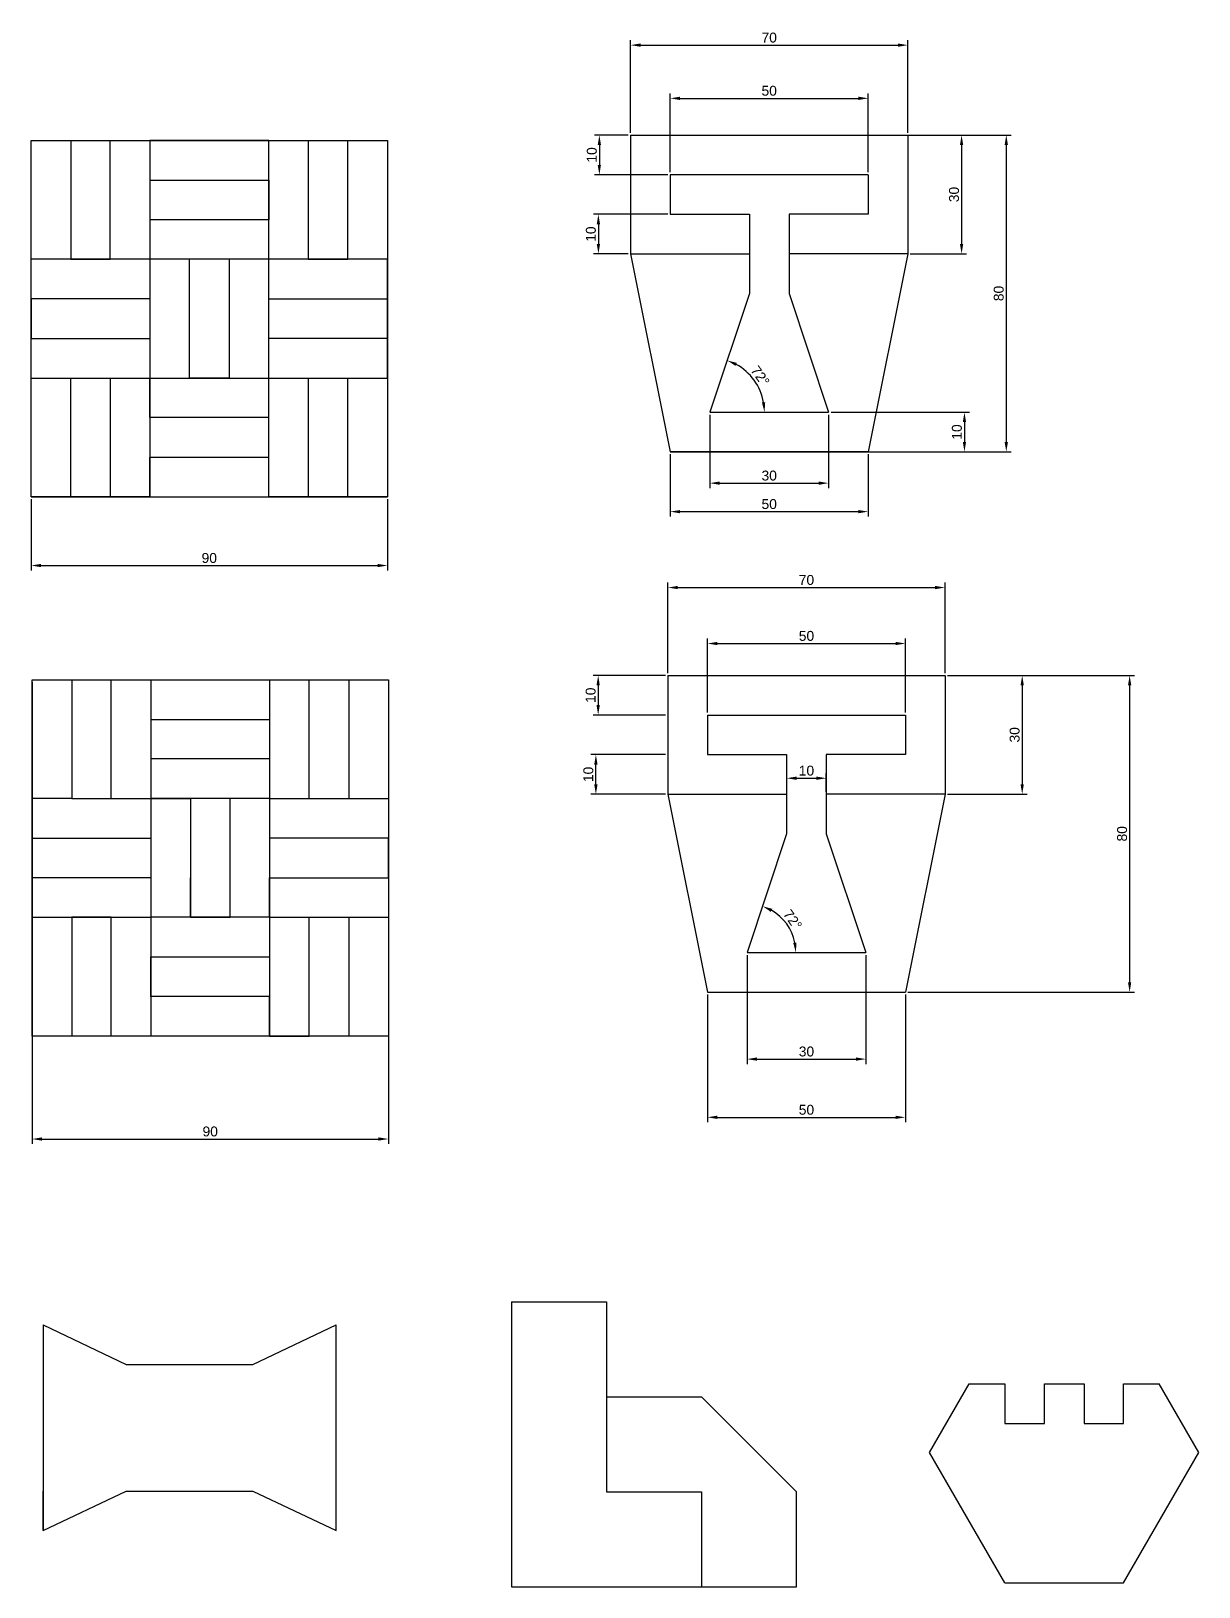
# Model space of a CAD drawing. Header units: millimetres. Extents: x 880 to 2522, y 2327 to 2730.
# Drawn here: x 880.3 to 1175.3, y 2327 to 2720 of the extents above; entities that cross this region are included whole.
import ezdxf

# ---------------------------------------------------------------- set-up
doc = ezdxf.new("R2010")
doc.units = ezdxf.units.MM
doc.styles.get("Standard").update_dxf_attribs({"font": 'arial.ttf'})
doc.dimstyles.new('ISO-25', dxfattribs={"dimtxt": 2.5, "dimasz": 2.5, "dimexe": 1.25, "dimexo": 0.625, "dimtad": 1, "dimtxsty": 'Standard', "dimcen": 2.5, "dimadec": 0, "dimazin": 0, "dimtfac": 1, "dimtmove": 0, "dimatfit": 3, "dimfxl": 1, "dimarcsym": 0})

# ---------------------------------------------------------------- blocks, each defined once
blk = doc.blocks.new('*D1')
at = {"color": 0, "lineweight": -2, "transparency": 16777216}
for p, q in [((880.32, 2601.74), (880.32, 2583.75)), ((970.32, 2601.74), (970.32, 2583.75)), ((882.82, 2585), (967.82, 2585))]:
    blk.add_line(p, q, dxfattribs=at)
at = {"color": 0, "transparency": 16777216}
for points in [[(882.82, 2585.42), (882.82, 2584.59), (880.32, 2585)], [(967.82, 2585.42), (967.82, 2584.59), (970.32, 2585)]]:
    blk.add_solid(points, dxfattribs=at)
at = {"layer": 'Defpoints', "color": 0, "transparency": 16777216}
for p in [(880.32, 2602.37), (970.32, 2602.37), (970.32, 2585)]:
    blk.add_point(p, dxfattribs=at)
at = {"color": 0, "transparency": 16777216, "insert": (925.32, 2586.9), "char_height": 2.5, "attachment_point": 5}
blk.add_mtext('90', dxfattribs=at)
blk = doc.blocks.new('*D2')
at = {"color": 0, "lineweight": -2, "transparency": 16777216}
for p, q in [((1102.38, 2693.74), (1116.59, 2693.74)), ((1115.34, 2691.24), (1115.34, 2666.24)), ((1102.38, 2663.74), (1116.59, 2663.74))]:
    blk.add_line(p, q, dxfattribs=at)
at = {"color": 0, "transparency": 16777216}
for points in [[(1114.93, 2691.24), (1115.76, 2691.24), (1115.34, 2693.74)], [(1114.93, 2666.24), (1115.76, 2666.24), (1115.34, 2663.74)]]:
    blk.add_solid(points, dxfattribs=at)
at = {"layer": 'Defpoints', "color": 0, "transparency": 16777216}
for p in [(1101.75, 2693.74), (1101.75, 2663.74), (1115.34, 2663.74)]:
    blk.add_point(p, dxfattribs=at)
at = {"color": 0, "transparency": 16777216, "insert": (1113.44, 2678.74), "char_height": 2.5, "attachment_point": 5, "rotation": 90}
blk.add_mtext('30', dxfattribs=at)
blk = doc.blocks.new('*D3')
at = {"color": 0, "lineweight": -2, "transparency": 16777216}
for p, q in [((1032.38, 2693.74), (1127.88, 2693.74)), ((1126.63, 2691.24), (1126.63, 2616.24)), ((1042.38, 2613.74), (1127.88, 2613.74))]:
    blk.add_line(p, q, dxfattribs=at)
at = {"color": 0, "transparency": 16777216}
for points in [[(1126.21, 2691.24), (1127.05, 2691.24), (1126.63, 2693.74)], [(1126.21, 2616.24), (1127.05, 2616.24), (1126.63, 2613.74)]]:
    blk.add_solid(points, dxfattribs=at)
at = {"layer": 'Defpoints', "color": 0, "transparency": 16777216}
for p in [(1031.75, 2693.74), (1041.75, 2613.74), (1126.63, 2613.74)]:
    blk.add_point(p, dxfattribs=at)
at = {"color": 0, "transparency": 16777216, "insert": (1124.73, 2653.74), "char_height": 2.5, "attachment_point": 5, "rotation": 90}
blk.add_mtext('80', dxfattribs=at)
blk = doc.blocks.new('*D4')
at = {"color": 0, "lineweight": -2, "transparency": 16777216}
for p, q in [((1082.38, 2623.74), (1117.31, 2623.74)), ((1116.06, 2621.24), (1116.06, 2616.24)), ((1092.38, 2613.74), (1117.31, 2613.74))]:
    blk.add_line(p, q, dxfattribs=at)
at = {"color": 0, "transparency": 16777216}
for points in [[(1115.65, 2621.24), (1116.48, 2621.24), (1116.06, 2623.74)], [(1115.65, 2616.24), (1116.48, 2616.24), (1116.06, 2613.74)]]:
    blk.add_solid(points, dxfattribs=at)
at = {"layer": 'Defpoints', "color": 0, "transparency": 16777216}
for p in [(1081.75, 2623.74), (1091.75, 2613.74), (1116.06, 2613.74)]:
    blk.add_point(p, dxfattribs=at)
at = {"color": 0, "transparency": 16777216, "insert": (1114.16, 2618.74), "char_height": 2.5, "attachment_point": 5, "rotation": 90}
blk.add_mtext('10', dxfattribs=at)
blk = doc.blocks.new('*D5')
at = {"color": 0, "lineweight": -2, "transparency": 16777216}
blk.add_arc((1051.75, 2623.74), 13.8, 10.3906, 61.1744, dxfattribs=at)
at = {"color": 0, "transparency": 16777216}
for points in [[(1058.24, 2635.45), (1058.57, 2636.21), (1056.12, 2636.83)], [(1065.74, 2626.27), (1064.91, 2626.19), (1065.56, 2623.74)]]:
    blk.add_solid(points, dxfattribs=at)
at = {"layer": 'Defpoints', "color": 0, "transparency": 16777216}
for p in [(1061.75, 2653.74), (1064.38, 2629.32), (1051.75, 2623.74), (1051.75, 2623.74), (1081.75, 2623.74)]:
    blk.add_point(p, dxfattribs=at)
at = {"color": 0, "transparency": 16777216, "insert": (1064.48, 2632.91), "char_height": 2.5, "attachment_point": 5, "rotation": 305.7825}
blk.add_mtext('72°', dxfattribs=at)
blk = doc.blocks.new('*D6')
at = {"color": 0, "lineweight": -2, "transparency": 16777216}
for p, q in [((1031.13, 2693.74), (1022.6, 2693.74)), ((1023.85, 2691.24), (1023.85, 2686.24)), ((1041.13, 2683.74), (1022.6, 2683.74))]:
    blk.add_line(p, q, dxfattribs=at)
at = {"color": 0, "transparency": 16777216}
for points in [[(1023.43, 2691.24), (1024.26, 2691.24), (1023.85, 2693.74)], [(1023.43, 2686.24), (1024.26, 2686.24), (1023.85, 2683.74)]]:
    blk.add_solid(points, dxfattribs=at)
at = {"layer": 'Defpoints', "color": 0, "transparency": 16777216}
for p in [(1031.75, 2693.74), (1023.85, 2683.74), (1041.75, 2683.74)]:
    blk.add_point(p, dxfattribs=at)
at = {"color": 0, "transparency": 16777216, "insert": (1021.95, 2688.74), "char_height": 2.5, "attachment_point": 5, "rotation": 90}
blk.add_mtext('10', dxfattribs=at)
blk = doc.blocks.new('*D7')
at = {"color": 0, "lineweight": -2, "transparency": 16777216}
for p, q in [((1041.13, 2673.74), (1022.36, 2673.74)), ((1023.61, 2671.24), (1023.61, 2666.24)), ((1031.13, 2663.74), (1022.36, 2663.74))]:
    blk.add_line(p, q, dxfattribs=at)
at = {"color": 0, "transparency": 16777216}
for points in [[(1023.19, 2671.24), (1024.02, 2671.24), (1023.61, 2673.74)], [(1023.19, 2666.24), (1024.02, 2666.24), (1023.61, 2663.74)]]:
    blk.add_solid(points, dxfattribs=at)
at = {"layer": 'Defpoints', "color": 0, "transparency": 16777216}
for p in [(1041.75, 2673.74), (1023.61, 2663.74), (1031.75, 2663.74)]:
    blk.add_point(p, dxfattribs=at)
at = {"color": 0, "transparency": 16777216, "insert": (1021.71, 2668.74), "char_height": 2.5, "attachment_point": 5, "rotation": 90}
blk.add_mtext('10', dxfattribs=at)
blk = doc.blocks.new('*D8')
at = {"color": 0, "lineweight": -2, "transparency": 16777216}
for p, q in [((1041.75, 2684.36), (1041.75, 2704.29)), ((1044.25, 2703.04), (1089.25, 2703.04)), ((1091.75, 2684.36), (1091.75, 2704.29))]:
    blk.add_line(p, q, dxfattribs=at)
at = {"color": 0, "transparency": 16777216}
for points in [[(1044.25, 2703.46), (1044.25, 2702.62), (1041.75, 2703.04)], [(1089.25, 2703.46), (1089.25, 2702.62), (1091.75, 2703.04)]]:
    blk.add_solid(points, dxfattribs=at)
at = {"layer": 'Defpoints', "color": 0, "transparency": 16777216}
for p in [(1091.75, 2703.04), (1041.75, 2683.74), (1091.75, 2683.74)]:
    blk.add_point(p, dxfattribs=at)
at = {"color": 0, "transparency": 16777216, "insert": (1066.75, 2704.94), "char_height": 2.5, "attachment_point": 5}
blk.add_mtext('50', dxfattribs=at)
blk = doc.blocks.new('*D9')
at = {"color": 0, "lineweight": -2, "transparency": 16777216}
for p, q in [((1031.75, 2694.36), (1031.75, 2717.73)), ((1034.25, 2716.48), (1099.25, 2716.48)), ((1101.75, 2694.36), (1101.75, 2717.73))]:
    blk.add_line(p, q, dxfattribs=at)
at = {"color": 0, "transparency": 16777216}
for points in [[(1034.25, 2716.9), (1034.25, 2716.07), (1031.75, 2716.48)], [(1099.25, 2716.9), (1099.25, 2716.07), (1101.75, 2716.48)]]:
    blk.add_solid(points, dxfattribs=at)
at = {"layer": 'Defpoints', "color": 0, "transparency": 16777216}
for p in [(1101.75, 2716.48), (1031.75, 2693.74), (1101.75, 2693.74)]:
    blk.add_point(p, dxfattribs=at)
at = {"color": 0, "transparency": 16777216, "insert": (1066.75, 2718.38), "char_height": 2.5, "attachment_point": 5}
blk.add_mtext('70', dxfattribs=at)
blk = doc.blocks.new('*D10')
at = {"color": 0, "lineweight": -2, "transparency": 16777216}
for p, q in [((1051.75, 2623.11), (1051.75, 2604.57)), ((1081.75, 2623.11), (1081.75, 2604.57)), ((1054.25, 2605.82), (1079.25, 2605.82))]:
    blk.add_line(p, q, dxfattribs=at)
at = {"color": 0, "transparency": 16777216}
for points in [[(1054.25, 2606.23), (1054.25, 2605.4), (1051.75, 2605.82)], [(1079.25, 2606.23), (1079.25, 2605.4), (1081.75, 2605.82)]]:
    blk.add_solid(points, dxfattribs=at)
at = {"layer": 'Defpoints', "color": 0, "transparency": 16777216}
for p in [(1051.75, 2623.74), (1081.75, 2623.74), (1081.75, 2605.82)]:
    blk.add_point(p, dxfattribs=at)
at = {"color": 0, "transparency": 16777216, "insert": (1066.75, 2607.72), "char_height": 2.5, "attachment_point": 5}
blk.add_mtext('30', dxfattribs=at)
blk = doc.blocks.new('*D11')
at = {"color": 0, "lineweight": -2, "transparency": 16777216}
for p, q in [((1041.75, 2613.11), (1041.75, 2597.37)), ((1091.75, 2613.11), (1091.75, 2597.37)), ((1044.25, 2598.62), (1089.25, 2598.62))]:
    blk.add_line(p, q, dxfattribs=at)
at = {"color": 0, "transparency": 16777216}
for points in [[(1044.25, 2599.03), (1044.25, 2598.2), (1041.75, 2598.62)], [(1089.25, 2599.03), (1089.25, 2598.2), (1091.75, 2598.62)]]:
    blk.add_solid(points, dxfattribs=at)
at = {"layer": 'Defpoints', "color": 0, "transparency": 16777216}
for p in [(1041.75, 2613.74), (1091.75, 2613.74), (1091.75, 2598.62)]:
    blk.add_point(p, dxfattribs=at)
at = {"color": 0, "transparency": 16777216, "insert": (1066.75, 2600.52), "char_height": 2.5, "attachment_point": 5}
blk.add_mtext('50', dxfattribs=at)
blk = doc.blocks.new('*D82')
at = {"color": 0, "lineweight": -2, "transparency": 16777216}
blk.add_arc((1061.16, 2487.23), 12.33, 11.6411, 59.9239, dxfattribs=at)
at = {"color": 0, "transparency": 16777216}
for points in [[(1067.16, 2497.51), (1067.5, 2498.27), (1065.05, 2498.92)], [(1073.64, 2489.76), (1072.81, 2489.67), (1073.48, 2487.23)]]:
    blk.add_solid(points, dxfattribs=at)
at = {"layer": 'Defpoints', "color": 0, "transparency": 16777216}
for p in [(1071.16, 2517.23), (1072.43, 2492.21), (1061.16, 2487.23), (1061.16, 2487.23), (1091.16, 2487.23)]:
    blk.add_point(p, dxfattribs=at)
at = {"color": 0, "transparency": 16777216, "insert": (1072.68, 2495.53), "char_height": 2.5, "attachment_point": 5, "rotation": 305.7825}
blk.add_mtext('72°', dxfattribs=at)
blk = doc.blocks.new('*D83')
at = {"color": 0, "lineweight": -2, "transparency": 16777216}
for p, q in [((880.56, 2555.5), (880.56, 2438.86)), ((970.56, 2555.5), (970.56, 2438.86)), ((883.06, 2440.11), (968.06, 2440.11))]:
    blk.add_line(p, q, dxfattribs=at)
at = {"color": 0, "transparency": 16777216}
for points in [[(883.06, 2440.53), (883.06, 2439.7), (880.56, 2440.11)], [(968.06, 2440.53), (968.06, 2439.7), (970.56, 2440.11)]]:
    blk.add_solid(points, dxfattribs=at)
at = {"layer": 'Defpoints', "color": 0, "transparency": 16777216}
for p in [(880.56, 2556.13), (970.56, 2556.13), (970.56, 2440.11)]:
    blk.add_point(p, dxfattribs=at)
at = {"color": 0, "transparency": 16777216, "insert": (925.56, 2442.01), "char_height": 2.5, "attachment_point": 5}
blk.add_mtext('90', dxfattribs=at)
blk = doc.blocks.new('*D84')
at = {"color": 0, "lineweight": -2, "transparency": 16777216}
for p, q in [((1040.53, 2557.23), (1022.3, 2557.23)), ((1023.55, 2554.73), (1023.55, 2549.73)), ((1040.53, 2547.23), (1022.3, 2547.23))]:
    blk.add_line(p, q, dxfattribs=at)
at = {"color": 0, "transparency": 16777216}
for points in [[(1023.13, 2554.73), (1023.96, 2554.73), (1023.55, 2557.23)], [(1023.13, 2549.73), (1023.96, 2549.73), (1023.55, 2547.23)]]:
    blk.add_solid(points, dxfattribs=at)
at = {"layer": 'Defpoints', "color": 0, "transparency": 16777216}
for p in [(1041.16, 2557.23), (1023.55, 2547.23), (1041.16, 2547.23)]:
    blk.add_point(p, dxfattribs=at)
at = {"color": 0, "transparency": 16777216, "insert": (1021.65, 2552.23), "char_height": 2.5, "attachment_point": 5, "rotation": 90}
blk.add_mtext('10', dxfattribs=at)
blk = doc.blocks.new('*D85')
at = {"color": 0, "lineweight": -2, "transparency": 16777216}
for p, q in [((1040.53, 2537.23), (1021.72, 2537.23)), ((1022.97, 2529.73), (1022.97, 2534.73)), ((1040.53, 2527.23), (1021.72, 2527.23))]:
    blk.add_line(p, q, dxfattribs=at)
at = {"color": 0, "transparency": 16777216}
for points in [[(1022.55, 2534.73), (1023.39, 2534.73), (1022.97, 2537.23)], [(1022.55, 2529.73), (1023.39, 2529.73), (1022.97, 2527.23)]]:
    blk.add_solid(points, dxfattribs=at)
at = {"layer": 'Defpoints', "color": 0, "transparency": 16777216}
for p in [(1022.97, 2537.23), (1041.16, 2537.23), (1041.16, 2527.23)]:
    blk.add_point(p, dxfattribs=at)
at = {"color": 0, "transparency": 16777216, "insert": (1021.07, 2532.23), "char_height": 2.5, "attachment_point": 5, "rotation": 90}
blk.add_mtext('10', dxfattribs=at)
blk = doc.blocks.new('*D86')
at = {"color": 0, "lineweight": -2, "transparency": 16777216}
for p, q in [((1051.16, 2547.85), (1051.16, 2566.55)), ((1053.66, 2565.3), (1098.66, 2565.3)), ((1101.16, 2547.85), (1101.16, 2566.55))]:
    blk.add_line(p, q, dxfattribs=at)
at = {"color": 0, "transparency": 16777216}
for points in [[(1053.66, 2565.72), (1053.66, 2564.89), (1051.16, 2565.3)], [(1098.66, 2565.72), (1098.66, 2564.89), (1101.16, 2565.3)]]:
    blk.add_solid(points, dxfattribs=at)
at = {"layer": 'Defpoints', "color": 0, "transparency": 16777216}
for p in [(1101.16, 2565.3), (1051.16, 2547.23), (1101.16, 2547.23)]:
    blk.add_point(p, dxfattribs=at)
at = {"color": 0, "transparency": 16777216, "insert": (1076.16, 2567.21), "char_height": 2.5, "attachment_point": 5}
blk.add_mtext('50', dxfattribs=at)
blk = doc.blocks.new('*D87')
at = {"color": 0, "lineweight": -2, "transparency": 16777216}
for p, q in [((1041.16, 2557.85), (1041.16, 2580.69)), ((1043.66, 2579.44), (1108.66, 2579.44)), ((1111.16, 2557.85), (1111.16, 2580.69))]:
    blk.add_line(p, q, dxfattribs=at)
at = {"color": 0, "transparency": 16777216}
for points in [[(1043.66, 2579.86), (1043.66, 2579.02), (1041.16, 2579.44)], [(1108.66, 2579.86), (1108.66, 2579.02), (1111.16, 2579.44)]]:
    blk.add_solid(points, dxfattribs=at)
at = {"layer": 'Defpoints', "color": 0, "transparency": 16777216}
for p in [(1111.16, 2579.44), (1041.16, 2557.23), (1111.16, 2557.23)]:
    blk.add_point(p, dxfattribs=at)
at = {"color": 0, "transparency": 16777216, "insert": (1076.16, 2581.34), "char_height": 2.5, "attachment_point": 5}
blk.add_mtext('70', dxfattribs=at)
blk = doc.blocks.new('*D88')
at = {"color": 0, "lineweight": -2, "transparency": 16777216}
for p, q in [((1111.78, 2557.23), (1131.9, 2557.23)), ((1130.65, 2554.73), (1130.65, 2529.73)), ((1111.78, 2527.23), (1131.9, 2527.23))]:
    blk.add_line(p, q, dxfattribs=at)
at = {"color": 0, "transparency": 16777216}
for points in [[(1130.23, 2554.73), (1131.07, 2554.73), (1130.65, 2557.23)], [(1130.23, 2529.73), (1131.07, 2529.73), (1130.65, 2527.23)]]:
    blk.add_solid(points, dxfattribs=at)
at = {"layer": 'Defpoints', "color": 0, "transparency": 16777216}
for p in [(1111.16, 2557.23), (1111.16, 2527.23), (1130.65, 2527.23)]:
    blk.add_point(p, dxfattribs=at)
at = {"color": 0, "transparency": 16777216, "insert": (1128.75, 2542.23), "char_height": 2.5, "attachment_point": 5, "rotation": 90}
blk.add_mtext('30', dxfattribs=at)
blk = doc.blocks.new('*D89')
at = {"color": 0, "lineweight": -2, "transparency": 16777216}
for p, q in [((1111.78, 2557.23), (1159.04, 2557.23)), ((1157.79, 2554.73), (1157.79, 2479.73)), ((1101.78, 2477.23), (1159.04, 2477.23))]:
    blk.add_line(p, q, dxfattribs=at)
at = {"color": 0, "transparency": 16777216}
for points in [[(1157.37, 2554.73), (1158.2, 2554.73), (1157.79, 2557.23)], [(1157.37, 2479.73), (1158.2, 2479.73), (1157.79, 2477.23)]]:
    blk.add_solid(points, dxfattribs=at)
at = {"layer": 'Defpoints', "color": 0, "transparency": 16777216}
for p in [(1111.16, 2557.23), (1101.16, 2477.23), (1157.79, 2477.23)]:
    blk.add_point(p, dxfattribs=at)
at = {"color": 0, "transparency": 16777216, "insert": (1155.89, 2517.23), "char_height": 2.5, "attachment_point": 5, "rotation": 90}
blk.add_mtext('80', dxfattribs=at)
blk = doc.blocks.new('*D90')
at = {"color": 0, "lineweight": -2, "transparency": 16777216}
for p, q in [((1061.16, 2486.6), (1061.16, 2459.05)), ((1091.16, 2486.6), (1091.16, 2459.05)), ((1063.66, 2460.3), (1088.66, 2460.3))]:
    blk.add_line(p, q, dxfattribs=at)
at = {"color": 0, "transparency": 16777216}
for points in [[(1063.66, 2460.72), (1063.66, 2459.89), (1061.16, 2460.3)], [(1088.66, 2460.72), (1088.66, 2459.89), (1091.16, 2460.3)]]:
    blk.add_solid(points, dxfattribs=at)
at = {"layer": 'Defpoints', "color": 0, "transparency": 16777216}
for p in [(1061.16, 2487.23), (1091.16, 2487.23), (1091.16, 2460.3)]:
    blk.add_point(p, dxfattribs=at)
at = {"color": 0, "transparency": 16777216, "insert": (1076.16, 2462.21), "char_height": 2.5, "attachment_point": 5}
blk.add_mtext('30', dxfattribs=at)
blk = doc.blocks.new('*D91')
at = {"color": 0, "lineweight": -2, "transparency": 16777216}
for p, q in [((1051.16, 2476.6), (1051.16, 2444.34)), ((1101.16, 2476.6), (1101.16, 2444.34)), ((1053.66, 2445.59), (1098.66, 2445.59))]:
    blk.add_line(p, q, dxfattribs=at)
at = {"color": 0, "transparency": 16777216}
for points in [[(1053.66, 2446.01), (1053.66, 2445.18), (1051.16, 2445.59)], [(1098.66, 2446.01), (1098.66, 2445.18), (1101.16, 2445.59)]]:
    blk.add_solid(points, dxfattribs=at)
at = {"layer": 'Defpoints', "color": 0, "transparency": 16777216}
for p in [(1051.16, 2477.23), (1101.16, 2477.23), (1101.16, 2445.59)]:
    blk.add_point(p, dxfattribs=at)
at = {"color": 0, "transparency": 16777216, "insert": (1076.16, 2447.49), "char_height": 2.5, "attachment_point": 5}
blk.add_mtext('50', dxfattribs=at)
blk = doc.blocks.new('*D92')
at = {"color": 0, "lineweight": -2, "transparency": 16777216}
for p, q in [((1071.16, 2527.85), (1071.16, 2532.52)), ((1081.16, 2527.85), (1081.16, 2532.52)), ((1073.66, 2531.27), (1078.66, 2531.27))]:
    blk.add_line(p, q, dxfattribs=at)
at = {"color": 0, "transparency": 16777216}
for points in [[(1073.66, 2531.68), (1073.66, 2530.85), (1071.16, 2531.27)], [(1078.66, 2531.68), (1078.66, 2530.85), (1081.16, 2531.27)]]:
    blk.add_solid(points, dxfattribs=at)
at = {"layer": 'Defpoints', "color": 0, "transparency": 16777216}
for p in [(1081.16, 2531.27), (1071.16, 2527.23), (1081.16, 2527.23)]:
    blk.add_point(p, dxfattribs=at)
at = {"color": 0, "transparency": 16777216, "insert": (1076.16, 2533.17), "char_height": 2.5, "attachment_point": 5}
blk.add_mtext('10', dxfattribs=at)

msp = doc.modelspace()

# ---------------------------------------------------------------- linework, layer by layer
for p, q in [((1031.751, 2693.738), (1101.751, 2693.738)), ((1031.751, 2693.738), (1031.751, 2663.738)), ((1101.751, 2693.738), (1101.751, 2663.738)), ((880.32, 2602.366), (880.32, 2692.366)), ((880.32, 2692.366), (970.32, 2692.366)), ((880.32, 2692.366), (890.32, 2692.366)), ((890.32, 2692.366), (890.32, 2662.366)), ((900.32, 2662.366), (900.32, 2692.366)), ((900.32, 2692.366), (910.32, 2692.366)), ((940.32, 2692.366), (910.32, 2692.366)), ((910.32, 2692.366), (910.32, 2602.366)), ((910.32, 2692.366), (910.32, 2682.366)), ((940.32, 2602.366), (940.32, 2692.366)), ((940.32, 2692.366), (950.32, 2692.366)), ((950.32, 2692.366), (950.32, 2662.366)), ((960.32, 2662.366), (960.32, 2692.366)), ((970.32, 2692.366), (970.32, 2602.366)), ((910.32, 2682.366), (940.32, 2682.366)), ((940.32, 2682.366), (940.32, 2672.366)), ((1091.751, 2683.738), (1041.751, 2683.738)), ((1041.751, 2683.738), (1041.751, 2673.738)), ((1091.751, 2683.738), (1091.751, 2673.738)), ((1041.751, 2673.738), (1061.751, 2673.738)), ((1061.751, 2673.738), (1061.751, 2653.738)), ((1091.751, 2673.738), (1071.751, 2673.738)), ((1071.751, 2673.738), (1071.751, 2653.738)), ((940.32, 2672.366), (910.32, 2672.366)), ((970.32, 2662.366), (880.32, 2662.366)), ((890.32, 2662.366), (900.32, 2662.366)), ((920.32, 2662.366), (910.32, 2662.366)), ((910.32, 2662.366), (910.32, 2652.366)), ((920.32, 2632.366), (920.32, 2662.366)), ((970.32, 2662.366), (930.32, 2662.366)), ((930.32, 2662.366), (930.32, 2652.366)), ((950.32, 2662.366), (960.32, 2662.366)), ((970.32, 2632.366), (970.32, 2662.366)), ((970.32, 2652.366), (970.32, 2662.366)), ((1031.751, 2663.738), (1061.751, 2663.738)), ((1031.751, 2663.738), (1041.751, 2613.738)), ((1101.751, 2663.738), (1071.751, 2663.738)), ((1101.751, 2663.738), (1091.751, 2613.738)), ((1061.751, 2653.738), (1051.751, 2623.738)), ((1071.751, 2653.738), (1081.751, 2623.738)), ((910.32, 2652.366), (880.32, 2652.366)), ((880.32, 2652.366), (880.32, 2642.366)), ((930.32, 2652.366), (930.32, 2632.366)), ((940.32, 2642.366), (940.32, 2652.366)), ((940.32, 2652.366), (970.32, 2652.366)), ((880.32, 2642.366), (910.32, 2642.366)), ((970.32, 2642.366), (940.32, 2642.366)), ((970.32, 2632.366), (970.32, 2642.366)), ((880.32, 2602.366), (880.32, 2632.366)), ((880.32, 2632.366), (970.32, 2632.366)), ((890.32, 2602.366), (890.32, 2632.366)), ((890.32, 2632.366), (900.32, 2632.366)), ((900.32, 2632.366), (900.32, 2602.366)), ((910.32, 2622.366), (910.32, 2632.366)), ((910.32, 2632.366), (940.32, 2632.366)), ((930.32, 2632.366), (920.32, 2632.366)), ((940.32, 2632.366), (950.32, 2632.366)), ((950.32, 2632.366), (950.32, 2602.366)), ((960.32, 2602.366), (960.32, 2632.366)), ((960.32, 2632.366), (970.32, 2632.366)), ((940.32, 2622.366), (910.32, 2622.366)), ((940.32, 2612.366), (940.32, 2622.366)), ((1051.751, 2623.738), (1081.751, 2623.738)), ((910.32, 2602.366), (910.32, 2612.366)), ((910.32, 2612.366), (940.32, 2612.366)), ((1091.751, 2613.738), (1041.751, 2613.738)), ((1041.751, 2613.738), (1051.751, 2613.738)), ((880.32, 2602.366), (880.32, 2602.366)), ((880.32, 2602.366), (970.32, 2602.366)), ((910.32, 2602.366), (880.32, 2602.366)), ((880.32, 2602.366), (890.32, 2602.366)), ((900.32, 2602.366), (910.32, 2602.366)), ((970.32, 2602.366), (940.32, 2602.366)), ((950.32, 2602.366), (960.32, 2602.366))]:
    msp.add_line(p, q)
for points in [[(880.565, 2556.126), (970.565, 2556.126), (970.565, 2466.126), (880.565, 2466.126), (880.565, 2556.126)], [(880.565, 2556.126), (890.565, 2556.126), (890.565, 2526.126), (900.565, 2526.126), (900.565, 2556.126), (910.565, 2556.126), (910.565, 2466.126), (900.565, 2466.126), (900.565, 2496.126), (890.565, 2496.126), (890.565, 2466.126)], [(910.565, 2556.126), (940.565, 2556.126), (940.565, 2526.126), (910.565, 2526.126)], [(910.565, 2556.126), (910.565, 2546.126), (940.565, 2546.126), (940.565, 2536.126), (910.565, 2536.126)], [(940.565, 2526.126), (950.565, 2526.126), (950.565, 2556.126)], [(950.565, 2556.126), (960.565, 2556.126), (960.565, 2526.126)], [(1041.157, 2557.228), (1041.157, 2527.228)], [(1041.157, 2557.228), (1111.157, 2557.228)], [(1041.157, 2557.228), (1041.157, 2547.228)], [(1111.157, 2557.228), (1111.157, 2527.228)], [(1051.157, 2547.228), (1051.157, 2537.228)], [(1051.157, 2547.228), (1101.157, 2547.228)], [(1101.157, 2547.228), (1101.157, 2537.228)], [(1051.157, 2537.228), (1071.157, 2537.228)], [(1071.157, 2537.228), (1071.157, 2517.228)], [(1101.157, 2537.228), (1081.157, 2537.228)], [(1081.157, 2537.228), (1081.157, 2517.228)], [(890.565, 2526.126), (880.565, 2526.126), (880.565, 2516.126), (910.565, 2516.126), (910.565, 2506.126), (880.565, 2506.126), (880.565, 2496.126), (910.565, 2496.126)], [(900.565, 2526.126), (910.565, 2526.126)], [(940.565, 2526.126), (940.565, 2496.126), (910.565, 2496.126)], [(910.565, 2526.126), (920.565, 2526.126), (920.565, 2496.126), (920.565, 2506.126)], [(920.565, 2496.126), (930.565, 2496.126), (930.565, 2526.126)], [(940.565, 2526.126), (970.565, 2526.126)], [(1041.157, 2527.228), (1071.157, 2527.228)], [(1041.157, 2527.228), (1051.157, 2477.228)], [(1111.157, 2527.228), (1081.157, 2527.228)], [(1111.157, 2527.228), (1101.157, 2477.228)], [(940.565, 2496.126), (940.565, 2506.126), (970.565, 2506.126), (970.565, 2516.126), (940.565, 2516.126)], [(1071.157, 2517.228), (1061.157, 2487.228)], [(1081.157, 2517.228), (1091.157, 2487.228)], [(940.565, 2496.126), (940.565, 2466.126)], [(940.565, 2496.126), (970.565, 2496.126)], [(950.565, 2466.126), (950.565, 2496.126)], [(950.565, 2496.126), (960.565, 2496.126), (960.565, 2466.126)], [(910.565, 2476.126), (910.565, 2486.126), (940.565, 2486.126)], [(1061.157, 2487.228), (1091.157, 2487.228)], [(1051.157, 2477.228), (1101.157, 2477.228)], [(940.565, 2466.126), (940.565, 2476.126), (910.565, 2476.126)], [(940.565, 2466.126), (950.565, 2466.126)], [(1001.674, 2398.959), (1001.674, 2326.959)], [(1001.674, 2398.959), (1025.674, 2398.959)], [(1025.674, 2398.959), (1025.674, 2374.959)], [(883.335, 2393.184), (883.335, 2341.184)], [(883.335, 2393.184), (904.335, 2383.184)], [(936.335, 2383.184), (957.335, 2393.184)], [(957.335, 2341.184), (957.335, 2393.184)], [(904.335, 2383.184), (936.335, 2383.184)], [(1107.277, 2360.915), (1117.277, 2378.236)], [(1117.277, 2378.236), (1126.277, 2378.236)], [(1126.277, 2378.236), (1126.277, 2368.236)], [(1136.277, 2368.236), (1136.277, 2378.236)], [(1136.277, 2378.236), (1146.277, 2378.236)], [(1146.277, 2378.236), (1146.277, 2368.236)], [(1156.277, 2368.236), (1156.277, 2378.236)], [(1156.277, 2378.236), (1165.277, 2378.236)], [(1175.277, 2360.915), (1165.277, 2378.236)], [(1025.674, 2374.959), (1025.674, 2350.959)], [(1025.674, 2374.959), (1049.674, 2374.959)], [(1049.674, 2374.959), (1073.674, 2350.959)], [(1126.277, 2368.236), (1136.277, 2368.236)], [(1146.277, 2368.236), (1156.277, 2368.236)], [(1126.277, 2328.006), (1107.277, 2360.915)], [(1156.277, 2328.006), (1175.277, 2360.915)], [(883.335, 2341.184), (883.335, 2351.184)], [(883.335, 2341.184), (904.335, 2351.184)], [(904.335, 2351.184), (936.335, 2351.184)], [(936.335, 2351.184), (957.335, 2341.184)], [(1025.674, 2350.959), (1049.674, 2350.959)], [(1049.674, 2350.959), (1049.674, 2326.959)], [(1073.674, 2326.959), (1073.674, 2350.959)], [(1001.674, 2326.959), (1049.674, 2326.959)], [(1049.674, 2326.959), (1073.674, 2326.959)], [(1126.277, 2328.006), (1156.277, 2328.006)]]:
    msp.add_lwpolyline(points)

# ---------------------------------------------------------------- dimensions: what is measured, and where the dimension line sits
for base, p1, p2, picture, middle in [((1101.751, 2716.482), (1031.751, 2693.738), (1101.751, 2693.738), '*D9', (1066.751, 2718.384)), ((1091.751, 2703.039), (1041.751, 2683.738), (1091.751, 2683.738), '*D8', (1066.751, 2704.941)), ((1081.751, 2605.818), (1051.751, 2623.738), (1081.751, 2623.738), '*D10', (1066.751, 2607.72)), ((1091.751, 2598.616), (1041.751, 2613.738), (1091.751, 2613.738), '*D11', (1066.751, 2600.517)), ((970.32, 2585.003), (880.32, 2602.366), (970.32, 2602.366), '*D1', (925.32, 2586.905)), ((1111.157, 2579.439), (1041.157, 2557.228), (1111.157, 2557.228), '*D87', (1076.157, 2581.341)), ((1101.157, 2565.304), (1051.157, 2547.228), (1101.157, 2547.228), '*D86', (1076.157, 2567.206)), ((970.565, 2440.112), (880.565, 2556.126), (970.565, 2556.126), '*D83', (925.565, 2442.014)), ((1081.157, 2531.266), (1071.157, 2527.228), (1081.157, 2527.228), '*D92', (1076.157, 2533.167)), ((1091.157, 2460.304), (1061.157, 2487.228), (1091.157, 2487.228), '*D90', (1076.157, 2462.207)), ((1101.157, 2445.593), (1051.157, 2477.228), (1101.157, 2477.228), '*D91', (1076.157, 2447.494))]:
    dim = msp.add_linear_dim(base=base, p1=p1, p2=p2, dimstyle='ISO-25')
    dim.commit()
    dim.dimension.update_dxf_attribs({"geometry": picture, "text_midpoint": middle})
for base, p1, p2, picture, middle in [((1023.848, 2683.738), (1031.751, 2693.738), (1041.751, 2683.738), '*D6', (1021.947, 2688.738)), ((1126.629, 2613.738), (1031.751, 2693.738), (1041.751, 2613.738), '*D3', (1124.728, 2653.738)), ((1115.343, 2663.738), (1101.751, 2693.738), (1101.751, 2663.738), '*D2', (1113.44, 2678.738)), ((1023.608, 2663.738), (1041.751, 2673.738), (1031.751, 2663.738), '*D7', (1021.707, 2668.738)), ((1116.063, 2613.738), (1081.751, 2623.738), (1091.751, 2613.738), '*D4', (1114.162, 2618.738)), ((1023.546, 2547.228), (1041.157, 2557.228), (1041.157, 2547.228), '*D84', (1021.645, 2552.228)), ((1157.788, 2477.228), (1111.157, 2557.228), (1101.157, 2477.228), '*D89', (1155.887, 2517.228)), ((1130.651, 2527.228), (1111.157, 2557.228), (1111.157, 2527.228), '*D88', (1128.749, 2542.228)), ((1022.969, 2537.228), (1041.157, 2527.228), (1041.157, 2537.228), '*D85', (1021.068, 2532.228))]:
    dim = msp.add_linear_dim(base=base, p1=p1, p2=p2, angle=90, dimstyle='ISO-25')
    dim.commit()
    dim.dimension.update_dxf_attribs({"geometry": picture, "text_midpoint": middle})
for base, line1, line2, picture, middle in [((1064.376, 2629.321), ((1051.751, 2623.738), (1081.751, 2623.738)), ((1061.751, 2653.738), (1051.751, 2623.738)), '*D5', (1064.475, 2632.909)), ((1072.429, 2492.212), ((1061.157, 2487.228), (1091.157, 2487.228)), ((1071.157, 2517.228), (1061.157, 2487.228)), '*D82', (1072.681, 2495.534))]:
    dim = msp.add_angular_dim_2l(base=base, line1=line1, line2=line2, dimstyle='ISO-25')
    dim.commit()
    dim.dimension.update_dxf_attribs({"geometry": picture, "text_midpoint": middle})

doc.saveas('drawing.dxf')
